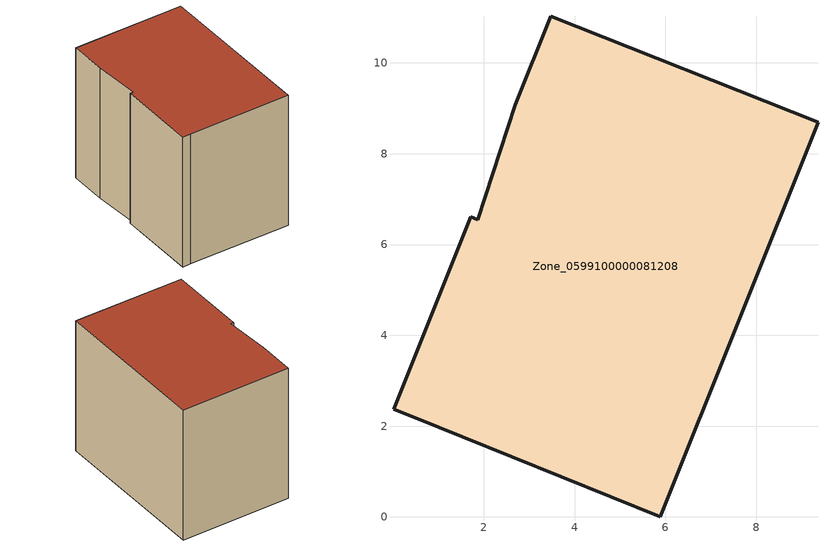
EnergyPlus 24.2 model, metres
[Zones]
Zone_0599100000081208
 floor ground (C_G): 1.86,6.55 2.7,9.08 3.48,11.03 9.36,8.69 5.89,0 0.43,2.21 0.01,2.37 1.71,6.61 z0.25
 wall outside (C_F): 9.36,8.69 3.48,11.03 2.7,9.08 1.86,6.55 1.71,6.61 0.01,2.37 0.43,2.21 5.89,0 9.36,8.69 z0.25:8.13
 roof outside (C_R): 1.86,6.55 1.71,6.61 0.01,2.37 0.43,2.21 5.89,0 9.36,8.69 3.48,11.03 2.7,9.08 z8.13
[BUILDING]
Pand.0599100000081208: North Axis=0; Terrain=City; Loads Convergence Tolerance Value=0.04; Temperature Convergence Tolerance Value=0.4; Solar Distribution=FullExterior; Maximum Number of Warmup Days=25; Minimum Number of Warmup Days=1
[Site:Location]
Rotterdam.The.Hague.AP_ZH_NLD Design_Conditions: Latitude=51.96; Longitude=4.45; Time Zone=1; Elevation=-4.5
[SITE:GROUNDTEMPERATURE:BUILDINGSURFACE]
18, 18, 18, 18, 18, 18, 18, 18, 18, 18, 18, 18
[MATERIAL] Thermal Absorptance=0.9; Solar Absorptance=0.7; Visible Absorptance=0.7
Name | Roughness | Thickness | Conductivity | Density | Specific Heat
G.TC.1965-1974 | MediumSmooth | 0.15 | 0.882353 | 540 | 1210
F.TC.1965-1974 | Rough | 0.3 | 0.697674 | 1920 | 840
R.TC.1965-1974 | MediumRough | 0.2 | 0.232558 | 1500 | 1000
[CONSTRUCTION]
C_G: G.TC.1965-1974
C_F: F.TC.1965-1974
C_R: R.TC.1965-1974
[ZONE]
Zone_0599100000081208: Type=1; Multiplier=1; Ceiling Height=Autocalculate; Volume=Autocalculate; Floor Area=autocalculate; Part of Total Floor Area=Yes
[ZONEINFILTRATION:DESIGNFLOWRATE]
Infil_Zone_0599100000081208: Zone or ZoneList or Space or SpaceList=Zone_0599100000081208; Schedule=AlwaysOn; Design Flow Rate Calculation Method=Flow/Area; Flow Rate per Floor Area=0.003; Constant Term Coefficient=1; Temperature Term Coefficient=0; Velocity Term Coefficient=0; Velocity Squared Term Coefficient=0
[HVACTEMPLATE:ZONE:IDEALLOADSAIRSYSTEM]
Zone_0599100000081208: Maximum Heating Supply Air Temperature=50; Minimum Cooling Supply Air Temperature=13; Maximum Heating Supply Air Humidity Ratio=0.0156; Minimum Cooling Supply Air Humidity Ratio=0.0077; Heating Limit=NoLimit; Cooling Limit=NoLimit; Dehumidification Control Type=ConstantSensibleHeatRatio; Cooling Sensible Heat Ratio=0.7; Dehumidification Setpoint=60; Humidification Control Type=None; Humidification Setpoint=30; Outdoor Air Method=None; Outdoor Air Flow Rate per Person=0.00944; Outdoor Air Flow Rate per Zone Floor Area=0; Outdoor Air Flow Rate per Zone=0; Demand Controlled Ventilation Type=None; Outdoor Air Economizer Type=NoEconomizer; Heat Recovery Type=None; Sensible Heat Recovery Effectiveness=0.7; Latent Heat Recovery Effectiveness=0.65
[ZONECONTROL:THERMOSTAT]
ThermostatControl_Zone_0599100000081208: Zone or ZoneList=Zone_0599100000081208; Control Type Schedule=DualSetpointControlType; Control 1=Thermostat_Zone_0599100000081208; Temperature Difference Between Cutout And Setpoint=0
[THERMOSTATSETPOINT:DUALSETPOINT]
Thermostat_Zone_0599100000081208: Heating Setpoint Temperature Schedule=HeatingSetpoint_Zone_0599100000081208; Cooling Setpoint Temperature Schedule=CoolingSetpoint_Zone_0599100000081208
[SCHEDULE:COMPACT]
HeatingSetpoint_Zone_0599100000081208: Through: 12/31, For: AllDays, Until: 24:00, 21
CoolingSetpoint_Zone_0599100000081208: Through: 12/31, For: AllDays, Until: 24:00, 24
DualSetpointControlType: Through: 12/31, For: AllDays, Until: 24:00, 4
AlwaysOn: Through: 12/31, For: AllDays, Until: 24:00, 1
